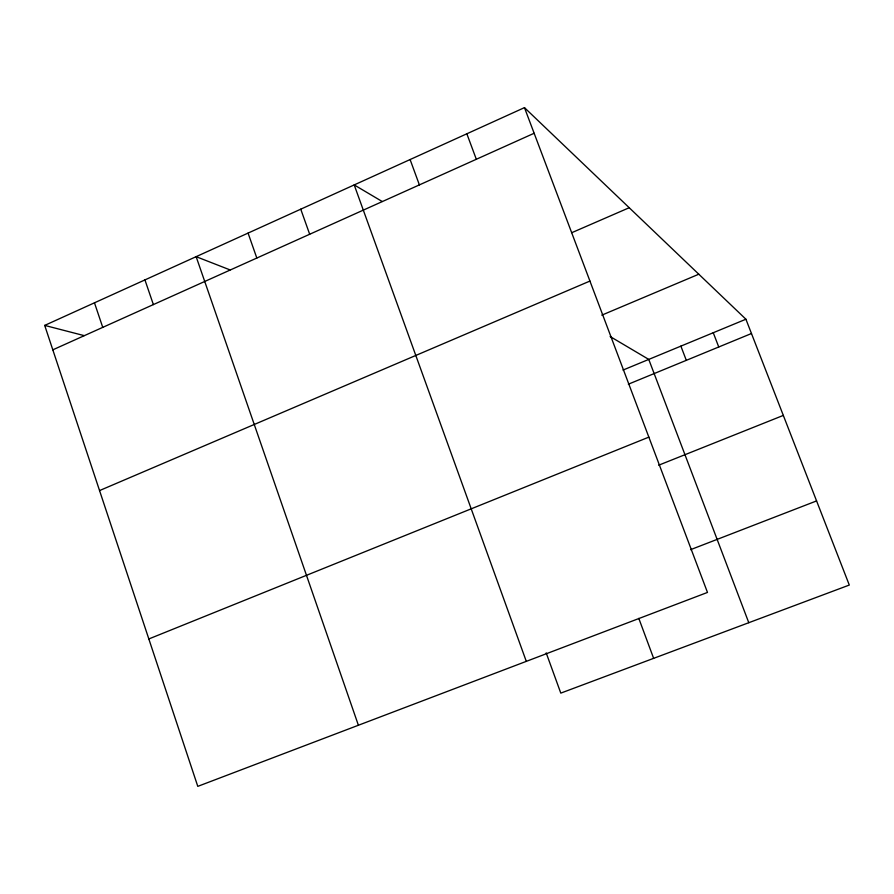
<?xml version="1.0" encoding="UTF-8"?>
<svg xmlns="http://www.w3.org/2000/svg" width="894" height="894" viewBox="0 0 894 894"><rect width="100%" height="100%" fill="white"/><g stroke="black" fill="none" stroke-linecap="round" stroke-linejoin="round"><path stroke-width="1.34" d="M524.465 107.638L707.478 592.431L197.786 786.362L44.7 325.405L524.465 107.638L745.909 319.225L849.3 585.056L560.795 693.118L546.189 652.888M52.813 349.833L534.143 133.262M571.836 232.663L629.22 207.721M99.558 490.571L589.928 281.062M601.785 315.157L698.806 274.212M623.006 370.071L745.909 319.225M628.348 384.197L751.474 333.518M148.829 638.953L648.843 437.132M658.677 465.204L783.323 415.408M690.559 549.676L816.58 500.919M44.7 325.405L84.148 335.619M230.116 269.932L196.144 256.667L358.393 725.257M382.196 201.496L354.203 184.913L526.298 661.37M610.144 336.535L648.765 359.41L748.781 622.705M713.256 332.736L718.754 346.984M680.882 346.134L686.313 360.338M466.847 133.787L476.323 159.277M638.797 618.369L653.637 658.342M410.1 159.545L419.387 184.89M300.753 209.185L309.682 234.262M248.074 233.099L256.824 258.042M144.94 279.911L153.377 304.597M94.473 302.82L102.743 327.372"/></g></svg>
